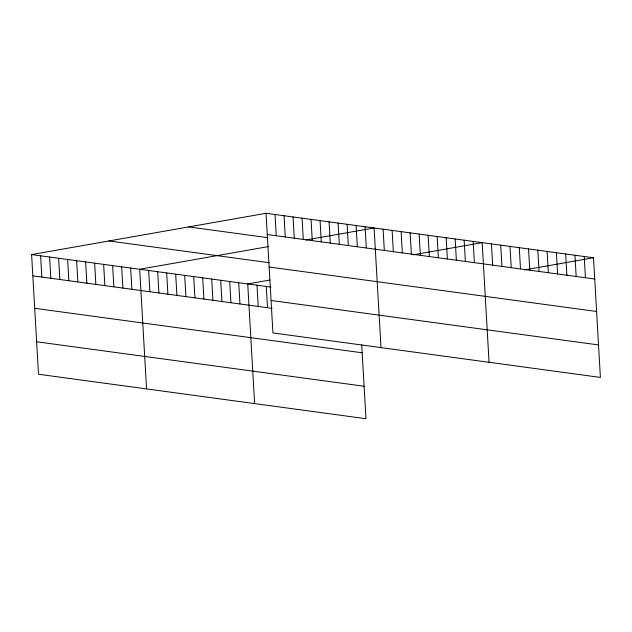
<?xml version="1.0" encoding="UTF-8"?>
<svg xmlns="http://www.w3.org/2000/svg" width="632" height="632" viewBox="0 0 632 632"><rect width="100%" height="100%" fill="white"/><g stroke="black" fill="none" stroke-linecap="round" stroke-linejoin="round"><path stroke-width="0.95" d="M361.709 344.914L365.968 418.716L38.497 374.239L31.6 254.585L266.033 213.284L593.503 257.761L600.4 377.415L272.937 332.938L266.033 213.284M268.268 246.606L139.664 269.264L146.561 388.917M305.943 239.97L374.097 227.962L381.001 347.616M269.832 280.047L247.728 283.942L254.625 403.595M413.091 254.807L482.161 242.641L489.065 362.294M524.426 269.927L593.503 257.761M267.265 234.535L594.728 279.012M188.676 226.912L267.921 237.679M108.965 240.958L269.256 262.73M269.137 267.012L596.6 311.481M31.6 254.585L270.923 287.094M271.065 300.469L598.528 344.938M32.825 275.836L272.147 308.345M34.697 308.313L362.16 352.79M36.624 341.77L364.095 386.247M584.221 256.497L585.445 277.756M574.946 255.241L576.171 276.492M565.664 253.977L566.888 275.236M556.389 252.721L557.614 273.972M547.107 251.457L548.339 272.708M537.832 250.201L539.057 271.452M528.557 248.937L529.782 270.188M519.275 247.681L520.499 268.932M510 246.417L511.225 267.668M500.718 245.161L501.942 266.412M491.443 243.897L492.668 265.148M473.155 241.416L474.379 262.667M464.149 240.192L465.381 261.443M455.151 238.967L456.375 260.218M446.145 237.743L447.369 259.002M437.139 236.526L438.363 257.777M428.133 235.302L429.357 256.553M419.127 234.077L420.351 255.328M410.121 232.853L411.345 254.103M401.115 231.628L402.339 252.887M392.109 230.403L393.333 251.662M383.103 229.187L384.327 250.438M365.091 226.738L366.323 247.989M356.093 225.513L357.317 246.764M347.087 224.289L348.311 245.548M338.081 223.072L339.305 244.323M329.075 221.848L330.299 243.099M320.068 220.623L321.293 241.874M311.062 219.399L312.287 240.65M302.057 218.174L303.281 239.433M293.05 216.95L294.275 238.209M284.045 215.733L285.269 236.984M275.038 214.509L276.263 235.76M266.285 286.462L267.51 307.713M257.003 285.198L258.227 306.457M238.722 282.717L239.947 303.968M229.716 281.493L230.941 302.752M220.71 280.268L221.935 301.527M211.704 279.052L212.929 300.303M202.698 277.827L203.923 299.078M193.692 276.603L194.917 297.854M184.686 275.378L185.919 296.629M175.688 274.154L176.913 295.413M166.682 272.937L167.907 294.188M157.676 271.713L158.901 292.964M148.67 270.488L149.895 291.739M130.658 268.039L131.883 289.298M121.652 266.815L122.877 288.073M112.646 265.598L113.871 286.849M103.64 264.373L104.865 285.625M94.634 263.149L95.859 284.4M85.628 261.925L86.861 283.175M76.63 260.7L77.855 281.959M67.624 259.476L68.849 280.734M58.618 258.259L59.843 279.51M49.612 257.034L50.837 278.285M40.606 255.81L41.831 277.061"/></g></svg>
